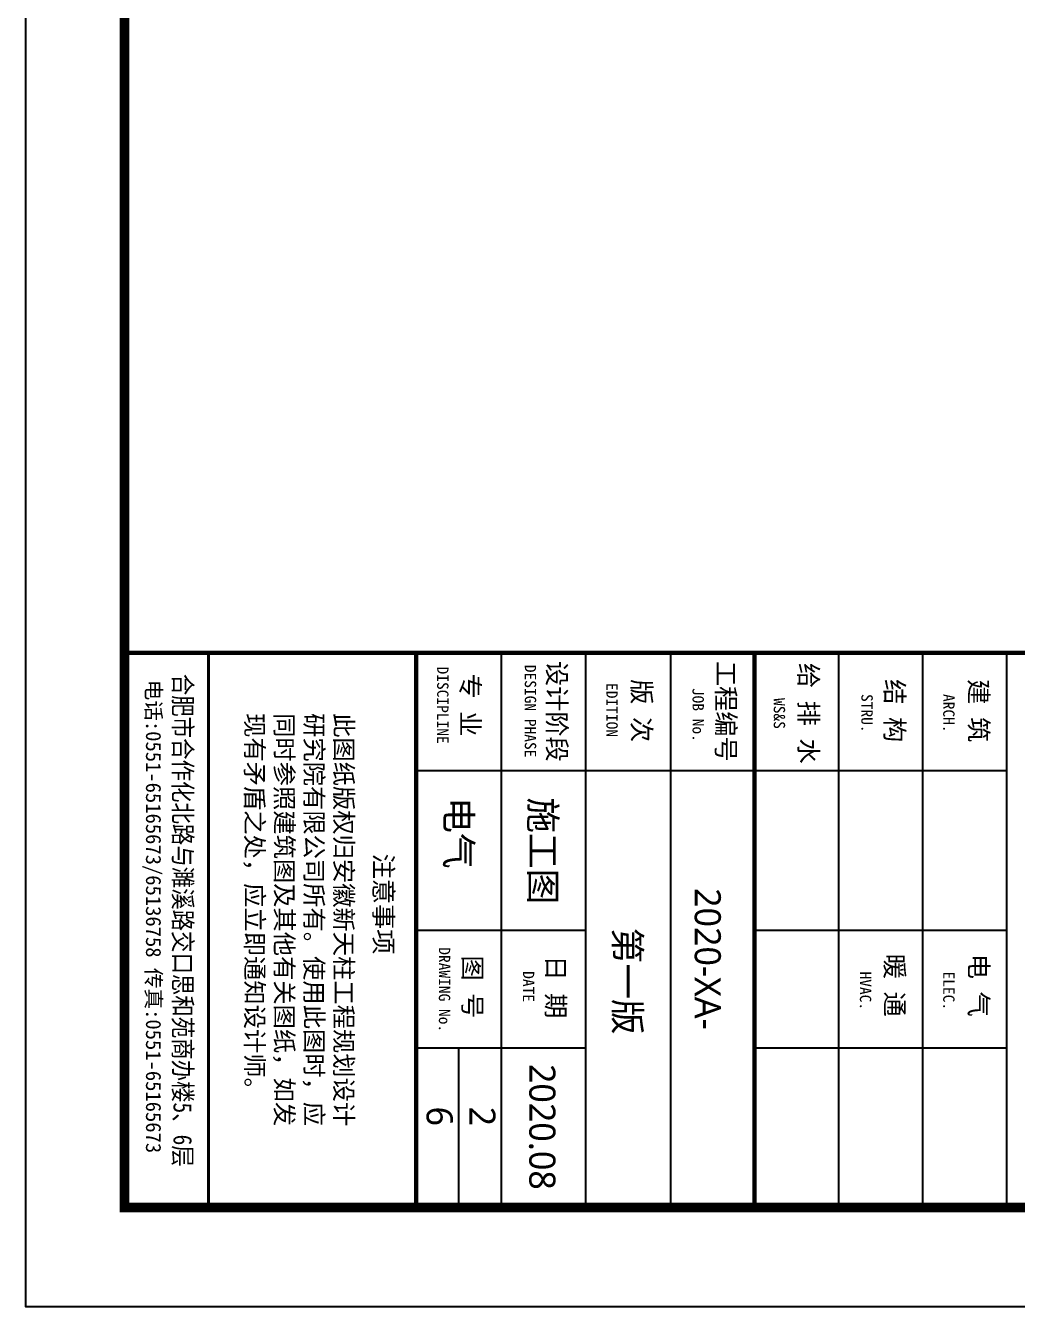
# Model space of a CAD drawing. Extents: x -496980 to 486425, y -292187 to -29437.
# Drawn here: x -302656 to -277580, y -292187 to -259798 of the extents above; entities that cross this region are included whole.
import ezdxf

# ---------------------------------------------------------------- set-up
doc = ezdxf.new("R2010")
doc.units = 0
doc.header["$LTSCALE"] = 1000
doc.header["$MEASUREMENT"] = 0
for name, color, linetype in [('46', 7, 'Continuous'), ('PUB_TEXT', 7, 'Continuous'), ('PUB_TITLE', 4, 'Continuous')]:
    doc.layers.add(name, color=color, linetype=linetype)
doc.styles.add('-黑体', font='msyh.ttf', dxfattribs={"width": 0.8})
doc.styles.add('TQ', font='')
doc.styles.get('TQ').set_extended_font_data('SimSun')

# ---------------------------------------------------------------- blocks, each defined once
blk = doc.blocks.new('ly')
at = {"layer": 'PUB_TEXT', "insert": (-5884, 1715), "char_height": 212, "width": 5144.75, "attachment_point": 1, "style": 'TQ'}
blk.add_mtext('此图纸版权归安徽新天柱工程规划设计研究院有限公司所有。使用此图时，应同时参照建筑图及其他有关图纸，如发现有矛盾之处，应立即通知设计师。', dxfattribs=at)

msp = doc.modelspace()

# ---------------------------------------------------------------- linework, layer by layer
at = {"layer": 'PUB_TEXT'}
for p, q in [((-300156.6, -289693.2), (-300156.6, -287742.2)), ((-300156, -289686.9), (-298937.4, -289686.9))]:
    msp.add_line(p, q, dxfattribs=at)
at = {"layer": 'PUB_TITLE', "lineweight": 40}
for p, q in [((-298031, -275661.9), (-298031, -289686.9)), ((-284226.1, -275661.9), (-284226.1, -289686.9))]:
    msp.add_line(p, q, dxfattribs=at)
at = {"layer": 'PUB_TITLE'}
for p, q in [((-290628.7, -275661.9), (-290628.7, -289730)), ((-288503.7, -275661.9), (-288503.7, -289686.9)), ((-286351.1, -275661.9), (-286351.1, -289686.9)), ((-282101.1, -275661.9), (-282101.1, -289686.9)), ((-279976.1, -275661.9), (-279976.1, -289686.9)), ((-277851.1, -275661.9), (-277851.1, -289686.9)), ((-292781.4, -278637.4), (-284226.1, -278637.4)), ((-284226.1, -278636), (-277851.1, -278636)), ((-292781.4, -282673.5), (-288503.7, -282673.5)), ((-284226.1, -282673.5), (-277851.1, -282673.5)), ((-292781.4, -285648.5), (-288503.7, -285648.5)), ((-291705.1, -289686.9), (-291705.1, -285648.5)), ((-284226.1, -285648.5), (-277851.1, -285648.5))]:
    msp.add_line(p, q, dxfattribs=at)
msp.add_lwpolyline([(-302656, -29436.9), (-302656, -292186.9), (-154156, -292186.9), (-154156, -29436.9)], close=True, dxfattribs=at)
at = {"layer": 'PUB_TITLE', "const_width": 250}
msp.add_lwpolyline([(-300156, -35686.9), (-300156, -289686.9), (-156656, -289686.9), (-156656, -35686.9)], close=True, dxfattribs=at)
at = {"layer": 'PUB_TITLE', "lineweight": 40, "const_width": 106.2, "elevation": -69.6}
for points in [[(-156656, -275661.9), (-300156, -275661.9)], [(-292781.4, -275661.9), (-292781.4, -289618)]]:
    msp.add_lwpolyline(points, dxfattribs=at)
at = {"layer": 'PUB_TITLE', "const_width": 106.2, "elevation": -69.6}
msp.add_lwpolyline([(-284226.1, -275661.9), (-284226.1, -289686.9)], dxfattribs=at)

# ---------------------------------------------------------------- block references
at = {"layer": 'PUB_TEXT', "xscale": 2.124999999068677, "yscale": 2.125000000232831, "zscale": 2.125000000000004, "rotation": 270}
msp.add_blockref('ly', (-298031, -289686.9, -69.6), dxfattribs=at)

# ---------------------------------------------------------------- texts
at = {"layer": '46', "linetype": 'Continuous', "style": '-黑体'}
for s, height, p in [('电气', 660.81, (-292037.7, -279313.6, -69.6)), ('施工图', 660.81, (-289906.4, -279313.6, -69.6)), ('2020-XA-', 660.81, (-285739.3, -281607.9, -69.6)), ('第一版', 660.81, (-287770.2, -282609.3, -69.6)), ('2020.08', 660.81, (-289921.3, -286055, -69.6)), ('6', 660.8, (-292519, -287134.1, -69.6)), ('2', 660.8, (-291438, -287134.1, -69.6))]:
    msp.add_text(s, height=height, rotation=270, dxfattribs=at).set_placement(p)
at = {"layer": 'PUB_TEXT', "style": 'TQ'}
for s, height, p in [(' 设计阶段', 467.5, (-289457.4, -275545.2, -69.6)), (' 工程编号', 467.5, (-285182.4, -275545.2, -69.6)), ('     DISCIPLINE', 286.875, (-292250.7, -275030.5, -69.6)), ('  专 业', 467.5, (-291649, -275545.2, -69.6)), ('     DESIGN PHASE', 286.875, (-290034.5, -274986.2, -69.6)), ('电话:0551-65165673/65136758 传真:0551-65165673', 382.5, (-299612.5, -276337.7, -139.1)), ('     EDITION', 286.875, (-287972.7, -275448.2, -69.6)), ('  版 次', 467.5, (-287312.8, -275690.2, -69.6)), ('      JOB No.', 286.875, (-285794, -275374, -69.6)), ('注意事项', 467.5, (-293840.8, -280736.1, -69.6)), ('     DRAWING No.', 286.875, (-292207.4, -282129.3, -69.6)), ('图 号', 467.5, (-291588.7, -283311, -69.6)), ('日 期', 467.5, (-289483.8, -283311, -69.6)), ('         DATE', 286.875, (-290081.8, -281954.2, -69.6))]:
    msp.add_text(s, height=height, rotation=270, dxfattribs=at).set_placement(p)
at = {"layer": 'PUB_TEXT', "style": 'TQ', "width": 0.85}
msp.add_text('合肥市合作化北路与濉溪路交口思和苑商办楼5、6层 ', height=467.5, rotation=270, dxfattribs=at).set_placement((-298917, -276190.6, -139.1))
at = {"layer": 'PUB_TEXT', "attachment_point": 1, "rotation": 270, "style": 'TQ'}
for s, insert, char_height, width in [('给 排 水', (-282628.4, -275913.4, -69.6), 467.5, 5559), ('结 构', (-280449.7, -276325.9, -69.6), 467.5, 5015), ('建 筑', (-278324.7, -276325.9, -69.6), 467.5, 5015), ('   WS&S', (-283453.7, -276216.4, -69.6), 286.87, 6103), ('   STRU.', (-281237.8, -276115, -69.6), 286.87, 5998.875), ('   ARCH.', (-279168.6, -276115, -69.6), 286.87, 5998.875), ('暖 通', (-280449.7, -283269.6, -69.6), 467.5, 5015), ('电 气', (-278324.7, -283269.6, -69.6), 467.5, 5015), ('   HVAC.', (-281275, -283133.2, -69.6), 286.87, 5998.875), ('   ELEC.', (-279168.6, -283133.2, -69.6), 286.87, 5998.875)]:
    msp.add_mtext(s, dxfattribs=dict(at, insert=insert, char_height=char_height, width=width))

doc.saveas('drawing.dxf')
